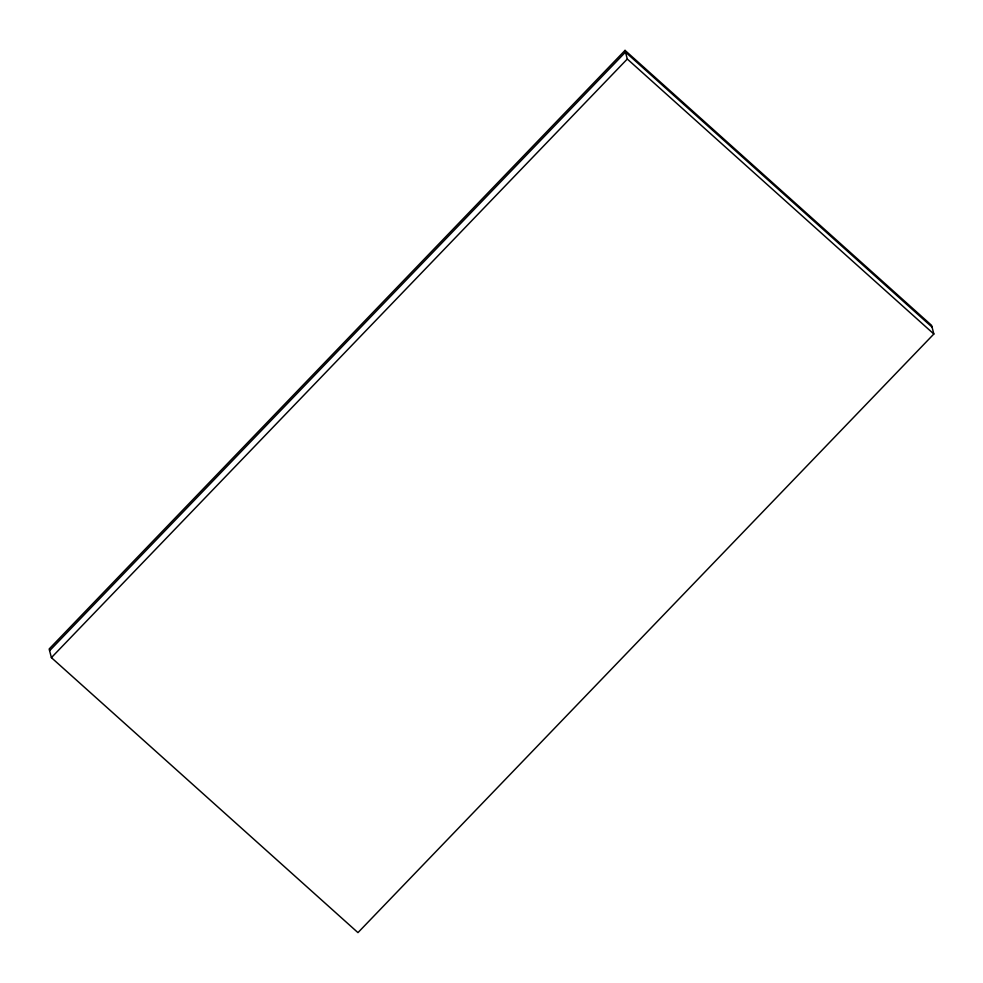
<?xml version="1.0" encoding="UTF-8"?>
<svg xmlns="http://www.w3.org/2000/svg" width="983" height="983" viewBox="0 0 983 983"><rect width="100%" height="100%" fill="white"/><g stroke="black" fill="none" stroke-linecap="round" stroke-linejoin="round"><path stroke-width="1.47" d="M625.041 50.379L49.15 648.989L51.399 657.639L357.959 932.621L933.85 334.011L931.601 325.361L625.041 50.379L627.289 59.029L933.85 334.011M49.605 650.721L625.495 52.111L932.044 327.093M51.399 657.639L627.289 59.029"/></g></svg>
